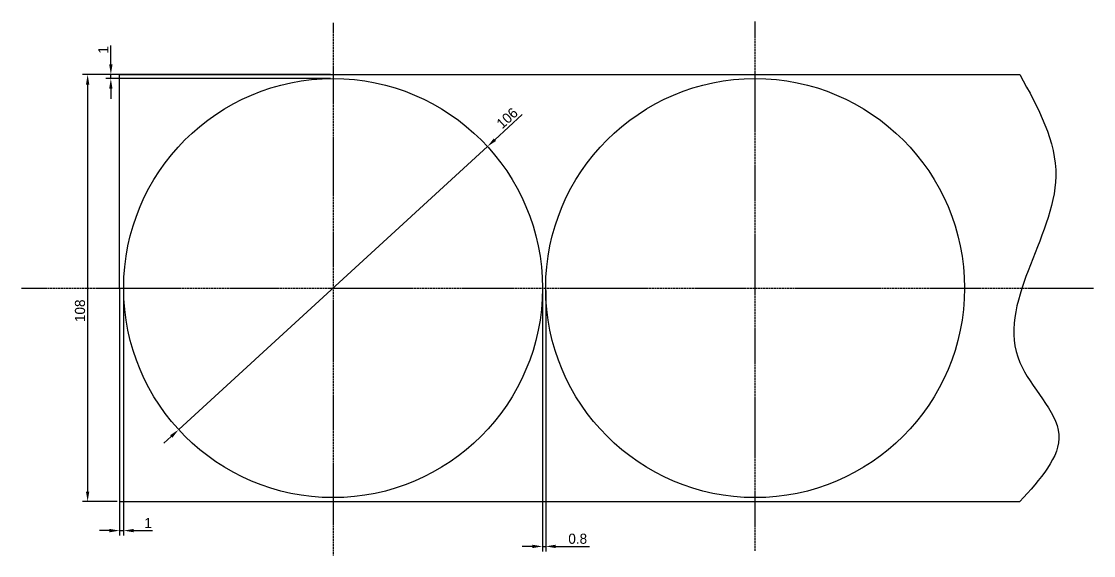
# Model space of a CAD drawing. Header units: millimetres. Extents: x 176 to 1310, y 132 to 271.
# Drawn here: x 175.9 to 440.9, y 132.3 to 264.2 of the extents above; entities that cross this region are included whole.
import ezdxf

# ---------------------------------------------------------------- set-up
doc = ezdxf.new("R2010")
doc.units = ezdxf.units.MM
doc.header["$LTSCALE"] = 0.3
doc.linetypes.add('ACAD_ISO04W100', pattern=[30, 24, -3, 0, -3])
doc.layers.add('中心线', color=1, linetype='ACAD_ISO04W100')
doc.layers.add('标注层', color=3, linetype='Continuous')
doc.layers.add('细实线', color=7, linetype='Continuous', lineweight=30)
doc.dimstyles.new('ISO-25', dxfattribs={"dimtxt": 2.5, "dimasz": 2.5, "dimexe": 1.25, "dimexo": 0.625, "dimtad": 1, "dimdsep": 46, "dimtxsty": 'Standard', "dimcen": 2.5, "dimadec": 0, "dimazin": 0, "dimtfac": 1, "dimtmove": 0, "dimatfit": 3, "dimfxl": 1, "dimarcsym": 0})

# ---------------------------------------------------------------- blocks, each defined once
blk = doc.blocks.new('*D1')
at = {"layer": 'Defpoints', "color": 0, "ltscale": 0.05, "transparency": 16777216}
for p in [(197.99, 250.11), (252.91, 251.11), (252.91, 250.11)]:
    blk.add_point(p, dxfattribs=at)
at = {"layer": '标注层', "color": 0, "lineweight": -2, "ltscale": 0.05, "transparency": 16777216}
for p, q in [((197.99, 253.61), (197.99, 258.24)), ((252.29, 251.11), (196.74, 251.11)), ((252.29, 250.11), (196.74, 250.11)), ((197.99, 250.11), (197.99, 251.11)), ((197.99, 247.61), (197.99, 245.11))]:
    blk.add_line(p, q, dxfattribs=at)
at = {"layer": '标注层', "color": 0, "ltscale": 0.05, "transparency": 16777216}
for points in [[(197.58, 253.61), (198.41, 253.61), (197.99, 251.11)], [(197.58, 247.61), (198.41, 247.61), (197.99, 250.11)]]:
    blk.add_solid(points, dxfattribs=at)
at = {"layer": '标注层', "color": 0, "ltscale": 0.05, "transparency": 16777216, "insert": (196.12, 257.19), "char_height": 2.5, "attachment_point": 5, "rotation": 90}
blk.add_mtext('1', dxfattribs=at)
blk = doc.blocks.new('*D2')
at = {"layer": 'Defpoints', "color": 0, "ltscale": 0.05, "transparency": 16777216}
for p in [(200.16, 251.11), (192.26, 145.61), (200.16, 145.61)]:
    blk.add_point(p, dxfattribs=at)
at = {"layer": '标注层', "color": 0, "lineweight": -2, "ltscale": 0.05, "transparency": 16777216}
for p, q in [((199.54, 251.11), (191.01, 251.11)), ((192.26, 248.61), (192.26, 148.11)), ((199.54, 145.61), (191.01, 145.61))]:
    blk.add_line(p, q, dxfattribs=at)
at = {"layer": '标注层', "color": 0, "ltscale": 0.05, "transparency": 16777216}
for points in [[(191.84, 248.61), (192.67, 248.61), (192.26, 251.11)], [(191.84, 148.11), (192.67, 148.11), (192.26, 145.61)]]:
    blk.add_solid(points, dxfattribs=at)
at = {"layer": '标注层', "color": 0, "ltscale": 0.05, "transparency": 16777216, "insert": (190.38, 192.75), "char_height": 2.5, "attachment_point": 5, "rotation": 90}
blk.add_mtext('108', dxfattribs=at)
blk = doc.blocks.new('*D3')
at = {"layer": 'Defpoints', "color": 0, "ltscale": 0.05, "transparency": 16777216}
for p in [(304.66, 198.36), (305.46, 198.36), (305.46, 134.56)]:
    blk.add_point(p, dxfattribs=at)
at = {"layer": '标注层', "color": 0, "lineweight": -2, "ltscale": 0.05, "transparency": 16777216}
for p, q in [((304.66, 197.73), (304.66, 133.31)), ((305.46, 197.73), (305.46, 133.31)), ((302.16, 134.56), (299.66, 134.56)), ((304.66, 134.56), (305.46, 134.56)), ((307.96, 134.56), (316.3, 134.56))]:
    blk.add_line(p, q, dxfattribs=at)
at = {"layer": '标注层', "color": 0, "ltscale": 0.05, "transparency": 16777216}
for points in [[(302.16, 134.98), (302.16, 134.14), (304.66, 134.56)], [(307.96, 134.98), (307.96, 134.14), (305.46, 134.56)]]:
    blk.add_solid(points, dxfattribs=at)
at = {"layer": '标注层', "color": 0, "ltscale": 0.05, "transparency": 16777216, "insert": (313.38, 136.44), "char_height": 2.5, "attachment_point": 5}
blk.add_mtext('0.8', dxfattribs=at)
blk = doc.blocks.new('*D4')
at = {"layer": 'Defpoints', "color": 0, "ltscale": 0.05, "transparency": 16777216}
for p in [(200.16, 198.36), (201.16, 198.36), (201.16, 138.46)]:
    blk.add_point(p, dxfattribs=at)
at = {"layer": '标注层', "color": 0, "lineweight": -2, "ltscale": 0.05, "transparency": 16777216}
for p, q in [((200.16, 197.73), (200.16, 137.21)), ((201.16, 197.73), (201.16, 137.21)), ((197.66, 138.46), (195.16, 138.46)), ((200.16, 138.46), (201.16, 138.46)), ((203.66, 138.46), (208.25, 138.46))]:
    blk.add_line(p, q, dxfattribs=at)
at = {"layer": '标注层', "color": 0, "ltscale": 0.05, "transparency": 16777216}
for points in [[(197.66, 138.88), (197.66, 138.04), (200.16, 138.46)], [(203.66, 138.88), (203.66, 138.04), (201.16, 138.46)]]:
    blk.add_solid(points, dxfattribs=at)
at = {"layer": '标注层', "color": 0, "ltscale": 0.05, "transparency": 16777216, "insert": (207.2, 140.34), "char_height": 2.5, "attachment_point": 5}
blk.add_mtext('1', dxfattribs=at)
blk = doc.blocks.new('*D5')
at = {"layer": 'Defpoints', "color": 0, "ltscale": 0.05, "transparency": 16777216}
for p in [(291.07, 233.32), (214.76, 163.4)]:
    blk.add_point(p, dxfattribs=at)
at = {"layer": '标注层', "color": 0, "lineweight": -2, "ltscale": 0.05, "transparency": 16777216}
for p, q in [((299.67, 241.2), (292.91, 235.01)), ((214.76, 163.4), (291.07, 233.32)), ((212.92, 161.71), (211.07, 160.02))]:
    blk.add_line(p, q, dxfattribs=at)
at = {"layer": '标注层', "color": 0, "ltscale": 0.05, "transparency": 16777216}
for points in [[(292.63, 235.32), (293.19, 234.7), (291.07, 233.32)], [(212.63, 162.01), (213.2, 161.4), (214.76, 163.4)]]:
    blk.add_solid(points, dxfattribs=at)
at = {"layer": '标注层', "color": 0, "ltscale": 0.05, "transparency": 16777216, "insert": (295.94, 240.33), "char_height": 2.5, "attachment_point": 5, "rotation": 42.5011}
blk.add_mtext('106', dxfattribs=at)

msp = doc.modelspace()

# ---------------------------------------------------------------- linework, layer by layer
at = {"layer": '中心线', "ltscale": 0.05}
for p, q in [((252.912, 263.841), (252.912, 132.3)), ((357.212, 133.428), (357.212, 264.217)), ((175.897, 198.358), (440.867, 198.358))]:
    msp.add_line(p, q, dxfattribs=at)
at = {"layer": '细实线', "ltscale": 0.05}
for p, q in [((200.162, 198.358), (200.162, 251.108)), ((200.162, 251.108), (422.644, 251.108)), ((200.162, 198.358), (200.162, 145.608)), ((200.162, 145.608), (422.644, 145.608))]:
    msp.add_line(p, q, dxfattribs=at)
for centre in [(252.912, 198.358), (357.212, 198.358)]:
    msp.add_circle(centre, 51.75, dxfattribs=at)
msp.add_spline([(422.644, 251.108), (431.543, 225.949), (422.644, 180.001), (432.285, 162.215), (422.644, 145.608)], degree=3, dxfattribs=at)

# ---------------------------------------------------------------- dimensions: what is measured, and where the dimension line sits
at = {"layer": '标注层', "ltscale": 0.05}
dim = msp.add_linear_dim(base=(197.993, 250.108), p1=(252.912, 251.108), p2=(252.912, 250.108), angle=90, dimstyle='ISO-25', dxfattribs=at)
dim.commit()
dim.dimension.update_dxf_attribs({"geometry": '*D1', "text_midpoint": (197.993, 257.194), "dimtype": 160})
dim = msp.add_linear_dim(base=(192.256, 145.608), p1=(200.162, 251.108), p2=(200.162, 145.608), angle=90, text='108', dimstyle='ISO-25', dxfattribs=at)
dim.commit()
dim.dimension.update_dxf_attribs({"geometry": '*D2', "text_midpoint": (192.256, 192.752), "dimtype": 160})
dim = msp.add_diameter_dim_2p(p1=(214.759, 163.396), p2=(291.066, 233.321), text='106', dimstyle='ISO-25', dxfattribs=at)
dim.commit()
dim.dimension.update_dxf_attribs({"geometry": '*D5', "text_midpoint": (295.943, 240.333)})
for base, p1, p2, picture, middle in [((201.162, 138.461), (200.162, 198.358), (201.162, 198.358), '*D4', (207.204, 140.336)), ((305.462, 134.56), (304.662, 198.358), (305.462, 198.358), '*D3', (313.379, 136.435))]:
    dim = msp.add_linear_dim(base=base, p1=p1, p2=p2, dimstyle='ISO-25', dxfattribs=at)
    dim.commit()
    dim.dimension.update_dxf_attribs({"geometry": picture, "text_midpoint": middle})

doc.saveas('drawing.dxf')
